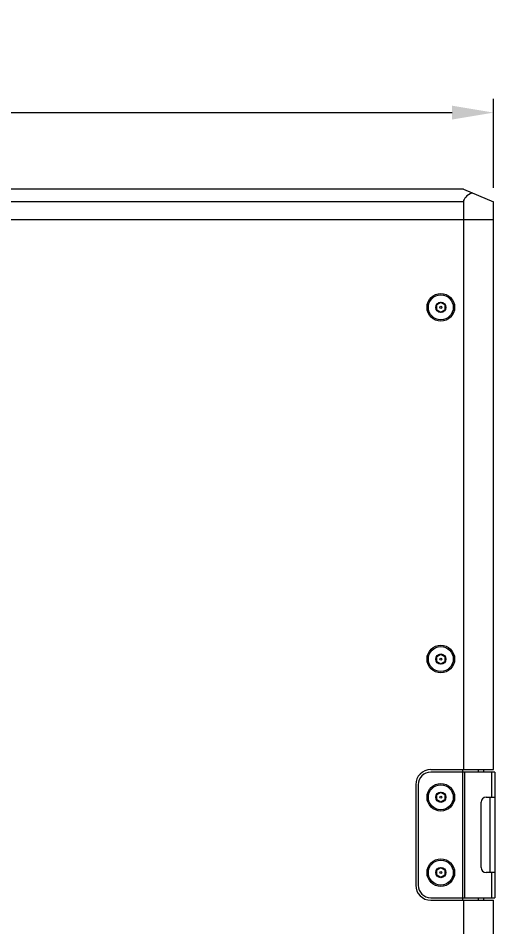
# Model space of a CAD drawing. Header units: millimetres. Extents: x 0 to 3564, y 0 to 2520.
# Drawn here: x 1901.7 to 2091.5, y 1194.9 to 1556.6 of the extents above; entities that cross this region are included whole.
import ezdxf

# ---------------------------------------------------------------- set-up
doc = ezdxf.new("R2010")
doc.units = ezdxf.units.MM
doc.layers.get('0').update_dxf_attribs({"lineweight": 13})
doc.layers.add('标注', color=251, linetype='Continuous', lineweight=9)
doc.styles.get("Standard").update_dxf_attribs({"font": 'arial.ttf'})
doc.dimstyles.new('STANDARD 11', dxfattribs={"dimscale": 11, "dimtxt": 2.5, "dimasz": 1.5, "dimexe": 0.5, "dimexo": 0.5, "dimgap": 0.5, "dimtad": 1, "dimtoh": 1, "dimdec": 1, "dimzin": 9, "dimdsep": 46, "dimtxsty": 'Standard', "dimcen": 0, "dimclrd": 256, "dimclre": 256, "dimclrt": 256, "dimadec": 0, "dimazin": 0, "dimtp": 0.01, "dimtm": 0.01, "dimtfac": 1, "dimtdec": 1, "dimtofl": 0, "dimtmove": 0, "dimatfit": 3, "dimfxl": 1, "dimtolj": 1, "dimtzin": 4, "dimlwd": -1, "dimlwe": -1, "dimarcsym": 0})

# ---------------------------------------------------------------- blocks, each defined once
blk = doc.blocks.new('*D4')
at = {"layer": 'Defpoints', "color": 0, "transparency": 16777216}
for p in [(2090.99, 1518.98), (1436.99, 1483.47), (2090.99, 1483.47)]:
    blk.add_point(p, dxfattribs=at)
at = {"layer": '标注', "transparency": 16777216}
for p, q in [((1436.99, 1488.97), (1436.99, 1524.48)), ((2090.99, 1488.97), (2090.99, 1524.48)), ((1453.49, 1518.98), (2074.49, 1518.98))]:
    blk.add_line(p, q, dxfattribs=at)
for points in [[(1453.49, 1521.73), (1453.49, 1516.23), (1436.99, 1518.98)], [(2074.49, 1521.73), (2074.49, 1516.23), (2090.99, 1518.98)]]:
    blk.add_solid(points, dxfattribs=at)
at = {"layer": '标注', "transparency": 16777216, "insert": (1763.99, 1538.52), "char_height": 27.5, "attachment_point": 5}
blk.add_mtext('\\A1;654', dxfattribs=at)

msp = doc.modelspace()

# ---------------------------------------------------------------- linework, layer by layer
for p, q in [((2078.99, 1488.47), (1448.99, 1488.47)), ((2078.99, 1488.47), (2090.99, 1483.47)), ((2078.99, 1483.47), (1448.99, 1483.47)), ((2078.99, 1483.47), (2078.99, 1476.46)), ((2090.99, 1257.46), (2090.99, 1483.47)), ((1436.99, 1476.46), (2090.99, 1476.46)), ((2078.99, 1476.46), (2078.99, 1257.46)), ((2069.99, 1443.34), (2068.37, 1442.4)), ((2071.62, 1442.4), (2069.99, 1443.34)), ((2068.37, 1440.53), (2068.37, 1442.4)), ((2068.37, 1440.53), (2069.99, 1439.59)), ((2069.99, 1439.59), (2071.62, 1440.53)), ((2071.62, 1442.4), (2071.62, 1440.53)), ((2069.99, 1303.34), (2068.37, 1302.4)), ((2068.37, 1300.53), (2068.37, 1302.4)), ((2071.62, 1302.4), (2069.99, 1303.34)), ((2071.62, 1302.4), (2071.62, 1300.53)), ((2068.37, 1300.53), (2069.99, 1299.59)), ((2069.99, 1299.59), (2071.62, 1300.53)), ((2065.99, 1257.46), (2090.99, 1257.46)), ((2091.49, 1256.46), (2065.99, 1256.46)), ((2078.59, 1257.46), (2078.59, 1256.46)), ((2078.69, 1206.46), (2078.69, 1256.46)), ((2079.46, 1256.46), (2079.46, 1206.46)), ((2084.99, 1256.46), (2084.99, 1257.46)), ((2086.99, 1257.46), (2086.99, 1256.46)), ((2090.26, 1246.46), (2090.26, 1256.46)), ((2091.49, 1256.46), (2091.49, 1206.46)), ((2059.99, 1251.46), (2059.99, 1211.46)), ((2060.99, 1251.46), (2060.99, 1211.46)), ((2069.99, 1248.34), (2068.37, 1247.4)), ((2071.62, 1247.4), (2069.99, 1248.34)), ((2068.37, 1245.53), (2068.37, 1247.4)), ((2068.37, 1245.53), (2069.99, 1244.59)), ((2069.99, 1244.59), (2071.62, 1245.53)), ((2071.62, 1247.4), (2071.62, 1245.53)), ((2085.99, 1218.46), (2085.99, 1244.46)), ((2087.99, 1246.46), (2091.49, 1246.46)), ((2089.49, 1246.46), (2089.49, 1216.46)), ((2069.99, 1218.34), (2068.37, 1217.4)), ((2068.37, 1215.53), (2068.37, 1217.4)), ((2068.37, 1215.53), (2069.99, 1214.59)), ((2071.62, 1217.4), (2069.99, 1218.34)), ((2069.99, 1214.59), (2071.62, 1215.53)), ((2071.62, 1217.4), (2071.62, 1215.53)), ((2091.49, 1216.46), (2087.99, 1216.46)), ((2090.26, 1206.46), (2090.26, 1216.46)), ((2065.99, 1206.46), (2091.49, 1206.46)), ((2065.99, 1205.46), (2090.99, 1205.46)), ((2078.59, 1206.46), (2078.59, 1205.46)), ((2078.99, 1205.46), (2078.99, 986.46)), ((2084.99, 1205.46), (2084.99, 1206.46)), ((2086.99, 1206.46), (2086.99, 1205.46)), ((2090.99, 979.46), (2090.99, 1205.46))]:
    msp.add_line(p, q)
for centre, radius in [((2069.99, 1441.46), 5.5), ((2069.99, 1441.46), 4.97), ((2069.99, 1441.46), 2.03), ((2069.99, 1441.46), 0.406), ((2069.99, 1301.46), 5.5), ((2069.99, 1301.46), 4.97), ((2069.99, 1301.46), 2.03), ((2069.99, 1301.46), 0.406), ((2069.99, 1246.46), 5.5), ((2069.99, 1246.46), 4.97), ((2069.99, 1246.46), 2.03), ((2069.99, 1246.46), 0.406), ((2069.99, 1216.46), 5.5), ((2069.99, 1216.46), 4.97), ((2069.99, 1216.46), 2.03), ((2069.99, 1216.46), 0.406)]:
    msp.add_circle(centre, radius)
for centre, radius, start, end in [((2065.99, 1251.46), 6, 90, 180), ((2065.99, 1251.46), 5, 90, 180), ((2087.99, 1244.46), 2, 90, 180), ((2087.99, 1218.46), 2, 180, 270), ((2065.99, 1211.46), 6, 180, 270), ((2065.99, 1211.46), 5, 180, 270)]:
    msp.add_arc(centre, radius, start, end)
msp.add_ellipse((2090.99, 1483.47), major_axis=(12, 0), ratio=0.416667, start_param=2.356194, end_param=3.141593)

# ---------------------------------------------------------------- dimensions: what is measured, and where the dimension line sits
at = {"layer": '标注'}
dim = msp.add_linear_dim(base=(2090.99, 1518.98), p1=(1436.99, 1483.47), p2=(2090.99, 1483.47), dimstyle='STANDARD 11', dxfattribs=at)
dim.commit()
dim.dimension.update_dxf_attribs({"geometry": '*D4', "text_midpoint": (1763.99, 1538.52)})

doc.saveas('drawing.dxf')
